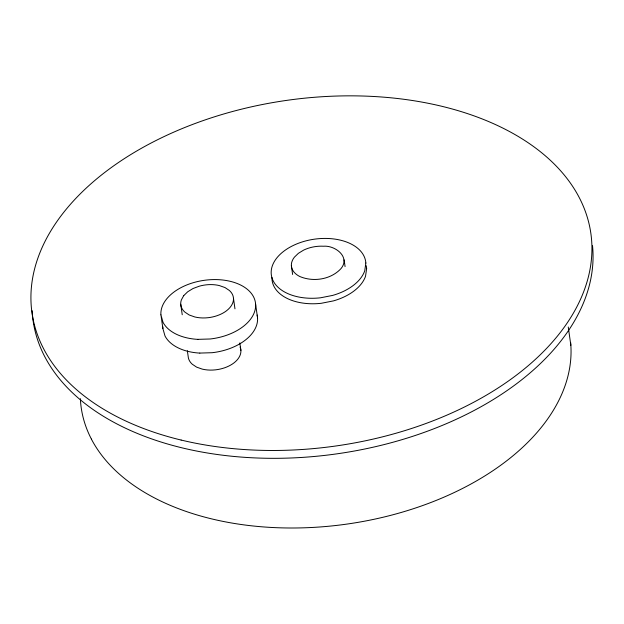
<?xml version="1.0" encoding="UTF-8"?>
<svg xmlns="http://www.w3.org/2000/svg" width="624" height="624" viewBox="0 0 624 624"><rect width="100%" height="100%" fill="white"/><g stroke="black" fill="none" stroke-linecap="round" stroke-linejoin="round"><path stroke-width="0.94" d="M292.609 274.466L291.377 265.816A26.341 16.294 -8.1 0 1 294.38 257.197L298.373 253.328L303.631 250.115A26.341 16.294 -8.1 0 1 323.536 246.23C334.955 245.224 350.548 256.831 341.11 268.476C331.016 279.568 313.443 282.259 299.863 276.541A26.738 16.536 -8.1 0 1 291.385 265.816M365.875 263L364.744 270.8A47.658 29.476 -8.1 0 1 332.639 295.409L320.463 297.804A47.642 29.461 -8.1 0 1 271.206 273.686A47.642 29.461 -8.1 0 1 316.602 238.898A47.642 29.461 -8.1 0 1 365.836 263.032M366.655 268.492L365.524 276.292A47.658 29.476 -8.1 0 1 333.419 300.893L321.251 303.295A47.642 29.461 -8.1 0 1 271.955 277.469M197.886 339.347L210.194 338.988A47.689 29.492 -8.1 0 0 250.24 319.621A47.791 29.554 -8.1 0 0 255.606 304.184A47.642 29.461 -8.1 0 0 218.665 279.677A47.791 29.554 -8.1 0 0 182.941 286.65A47.689 29.492 -8.1 0 0 160.898 314.847M199.844 353.075L212.144 352.708A47.689 29.492 -8.1 0 0 252.197 333.341A47.791 29.554 -8.1 0 0 257.143 315.05M568.253 327.007L570.851 345.29M344.113 259.857L345.072 266.581M255.606 304.184L257.556 317.905M233.477 298.311L234.967 308.818M239.827 342.911L240.895 350.462A26.738 16.536 -8.1 0 1 233.93 362.926A26.738 16.536 -8.1 0 1 215.615 369.837A26.341 16.294 -8.1 0 1 202.262 369.119L196.622 367.13L192.239 364.205A26.341 16.294 -8.1 0 1 188.159 356.39L187.356 350.727M180.742 304.239L182.231 314.738M570.625 342.459A246.925 152.701 -8.1 0 1 369.775 520.166A246.925 152.701 -8.1 0 1 91.393 439.109M91.416 439.101A246.979 152.74 -8.1 0 1 80.363 398.658M366.202 265.66A47.642 29.461 -8.1 0 1 366.616 268.523M592.519 245.684A282.251 174.548 -8.1 0 1 325.455 455.317A282.251 174.548 -8.1 0 1 32.159 310.713M197.863 339.37A47.689 29.492 -8.1 0 1 163.012 322.296L160.93 314.855L162.887 328.575L165.017 336.008A47.689 29.492 -8.1 0 0 199.813 353.098M162.856 328.567A47.689 29.492 -8.1 0 1 162.825 326.851M240.1 347.1A26.341 16.294 -8.1 0 1 240.895 350.462M183.721 295.643L181.381 299.894A26.341 16.294 -8.1 0 0 184.813 312.062L189.205 314.987L194.844 316.976A26.341 16.294 -8.1 0 0 208.19 317.694A26.738 16.536 -8.1 0 0 226.504 310.783A26.738 16.536 -8.1 0 0 232.838 302.656A26.341 16.294 -8.1 0 0 229.398 290.495L224.991 287.555L219.367 285.581A26.341 16.294 -8.1 0 0 199.251 286.205L192.988 288.538L187.707 291.775L183.721 295.643M181.132 440.053A282.251 174.548 -8.1 0 0 591.708 241.597A282.251 174.548 -8.1 0 0 161.444 137.826A282.251 174.548 -8.1 0 0 181.132 440.053"/></g></svg>
